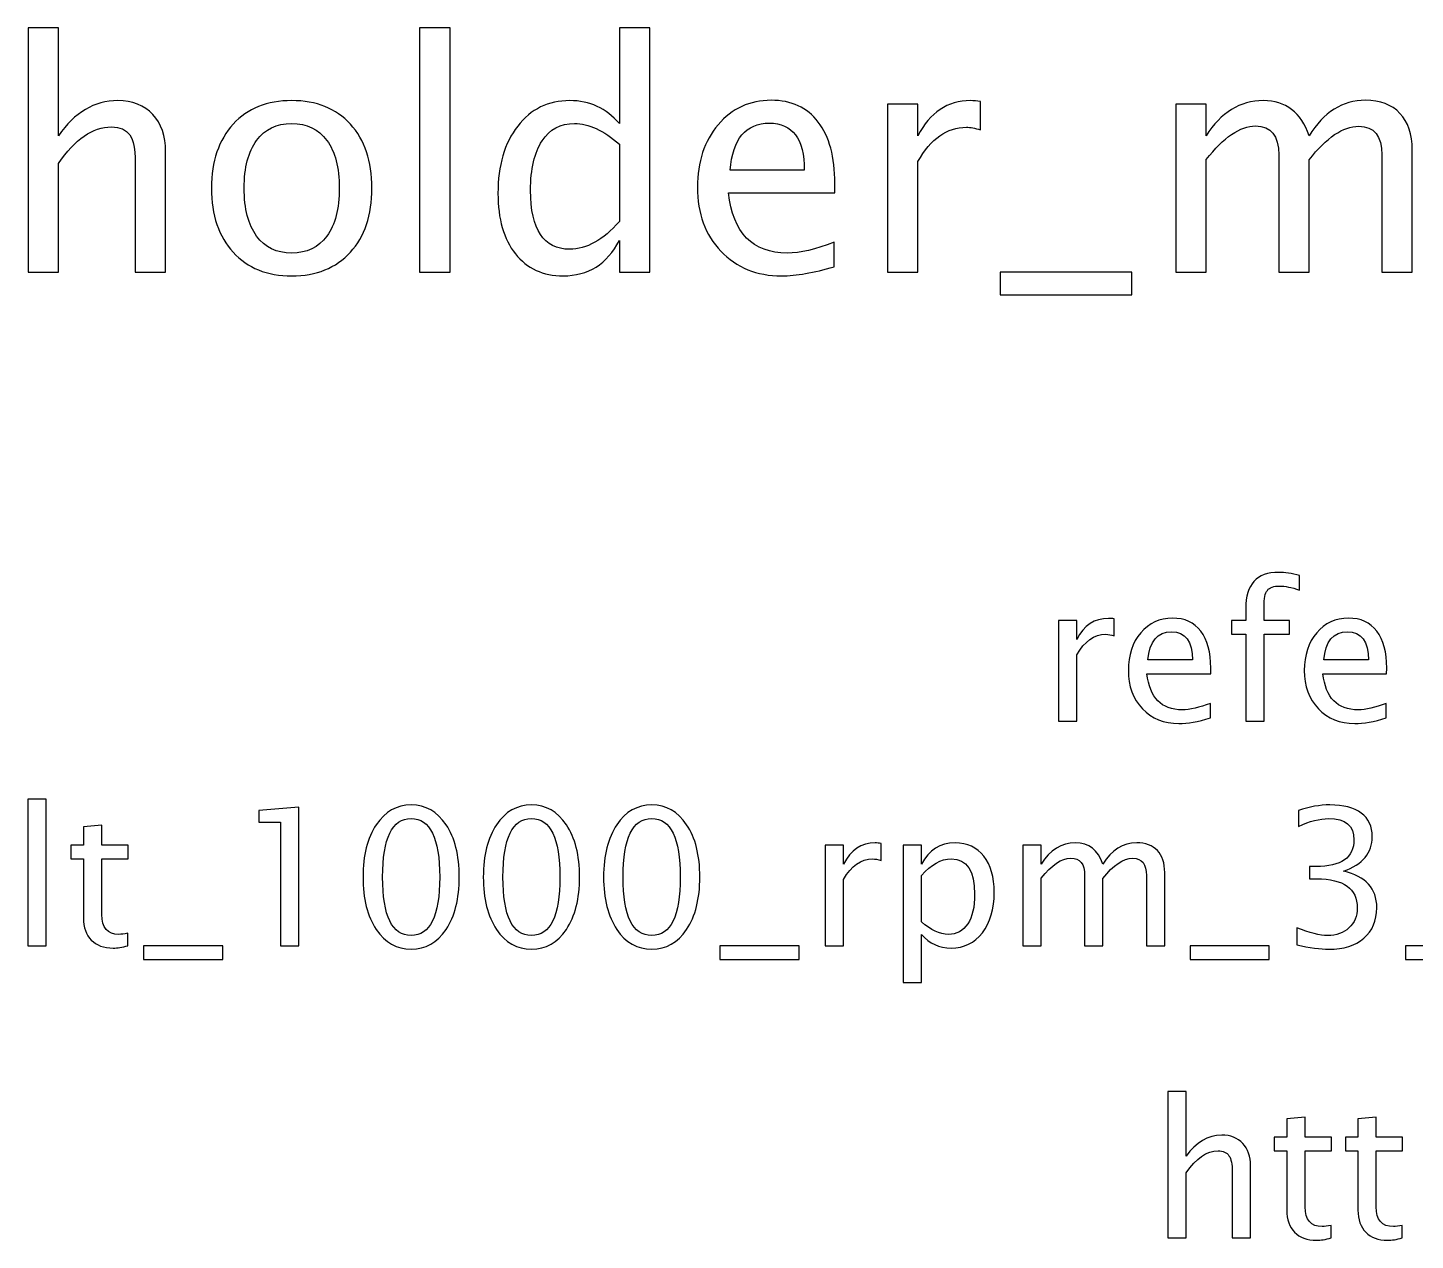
# Model space of a CAD drawing. Header units: centimetres. Extents: x -27.7 to 27.6, y -20.2 to 43.3.
# Drawn here: x -11.64 to -2.37, y 35.2 to 43.3 of the extents above; entities that cross this region are included whole.
import ezdxf

# ---------------------------------------------------------------- set-up
doc = ezdxf.new("R2010")
doc.units = ezdxf.units.CM
doc.header["$MEASUREMENT"] = 0
doc.layers.add('Layer 1', color=7, linetype='Continuous')

msp = doc.modelspace()

# ---------------------------------------------------------------- linework, layer by layer
at = {"layer": 'Layer 1'}
for points, knots in [([(-11.63531, 41.67044), (-11.63531, 41.67044), (-11.63531, 43.30239), (-11.63531, 43.30239), (-11.63531, 43.30239), (-11.63531, 43.30239), (-11.43211, 43.30239), (-11.43211, 43.30239), (-11.43211, 43.30239), (-11.43211, 43.30239), (-11.43211, 42.58026), (-11.43211, 42.58026), (-11.43211, 42.58026), (-11.32451, 42.73724), (-11.19257, 42.81556), (-11.03664, 42.81556), (-11.03664, 42.81556), (-10.93857, 42.81556), (-10.86061, 42.78487), (-10.80311, 42.72313), (-10.80311, 42.72313), (-10.7456, 42.66175), (-10.71667, 42.57884), (-10.71667, 42.47513), (-10.71667, 42.47513), (-10.71667, 42.47513), (-10.71667, 41.67044), (-10.71667, 41.67044), (-10.71667, 41.67044), (-10.71667, 41.67044), (-10.91988, 41.67044), (-10.91988, 41.67044), (-10.91988, 41.67044), (-10.91988, 41.67044), (-10.91988, 42.40881), (-10.91988, 42.40881), (-10.91988, 42.40881), (-10.91988, 42.49206), (-10.93222, 42.55133), (-10.95656, 42.58661), (-10.95656, 42.58661), (-10.98126, 42.62224), (-11.02183, 42.63987), (-11.07863, 42.63987), (-11.07863, 42.63987), (-11.20351, 42.63987), (-11.32134, 42.55838), (-11.43211, 42.3954), (-11.43211, 42.3954), (-11.43211, 42.3954), (-11.43211, 41.67044), (-11.43211, 41.67044), (-11.43211, 41.67044), (-11.43211, 41.67044), (-11.63531, 41.67044), (-11.63531, 41.67044)], [0, 0, 0, 0, 0.0666667, 0.0666667, 0.0666667, 0.0666667, 0.1333333, 0.1333333, 0.1333333, 0.1333333, 0.2, 0.2, 0.2, 0.2, 0.2666667, 0.2666667, 0.2666667, 0.2666667, 0.3333333, 0.3333333, 0.3333333, 0.3333333, 0.4, 0.4, 0.4, 0.4, 0.4666667, 0.4666667, 0.4666667, 0.4666667, 0.5333333, 0.5333333, 0.5333333, 0.5333333, 0.6, 0.6, 0.6, 0.6, 0.6666667, 0.6666667, 0.6666667, 0.6666667, 0.7333333, 0.7333333, 0.7333333, 0.7333333, 0.8, 0.8, 0.8, 0.8, 0.8666667, 0.8666667, 0.8666667, 0.8666667, 1, 1, 1, 1]), ([(-9.02122, 41.67044), (-9.02122, 41.67044), (-9.02122, 43.30239), (-9.02122, 43.30239), (-9.02122, 43.30239), (-9.02122, 43.30239), (-8.81802, 43.30239), (-8.81802, 43.30239), (-8.81802, 43.30239), (-8.81802, 43.30239), (-8.81802, 41.67044), (-8.81802, 41.67044), (-8.81802, 41.67044), (-8.81802, 41.67044), (-9.02122, 41.67044), (-9.02122, 41.67044)], [0, 0, 0, 0, 0.2, 0.2, 0.2, 0.2, 0.4, 0.4, 0.4, 0.4, 0.6, 0.6, 0.6, 0.6, 1, 1, 1, 1]), ([(-7.68772, 41.67044), (-7.68772, 41.67044), (-7.68772, 41.88105), (-7.68772, 41.88105), (-7.68772, 41.88105), (-7.77062, 41.72371), (-7.8955, 41.64504), (-8.06237, 41.64504), (-8.06237, 41.64504), (-8.19783, 41.64504), (-8.30437, 41.69408), (-8.38198, 41.7925), (-8.38198, 41.7925), (-8.45959, 41.89093), (-8.4984, 42.02534), (-8.4984, 42.19573), (-8.4984, 42.19573), (-8.4984, 42.38199), (-8.4543, 42.53192), (-8.36646, 42.64552), (-8.36646, 42.64552), (-8.27827, 42.75876), (-8.16255, 42.81556), (-8.01897, 42.81556), (-8.01897, 42.81556), (-7.88598, 42.81556), (-7.7752, 42.76476), (-7.68772, 42.66281), (-7.68772, 42.66281), (-7.68772, 42.66281), (-7.68772, 43.30239), (-7.68772, 43.30239), (-7.68772, 43.30239), (-7.68772, 43.30239), (-7.48451, 43.30239), (-7.48451, 43.30239), (-7.48451, 43.30239), (-7.48451, 43.30239), (-7.48451, 41.67044), (-7.48451, 41.67044), (-7.48451, 41.67044), (-7.48451, 41.67044), (-7.68772, 41.67044), (-7.68772, 41.67044)], [0, 0, 0, 0, 0.0833333, 0.0833333, 0.0833333, 0.0833333, 0.1666667, 0.1666667, 0.1666667, 0.1666667, 0.25, 0.25, 0.25, 0.25, 0.3333333, 0.3333333, 0.3333333, 0.3333333, 0.4166667, 0.4166667, 0.4166667, 0.4166667, 0.5, 0.5, 0.5, 0.5, 0.5833333, 0.5833333, 0.5833333, 0.5833333, 0.6666667, 0.6666667, 0.6666667, 0.6666667, 0.75, 0.75, 0.75, 0.75, 0.8333333, 0.8333333, 0.8333333, 0.8333333, 1, 1, 1, 1]), ([(-9.87494, 41.64504), (-10.03969, 41.64504), (-10.17022, 41.6976), (-10.26617, 41.80273), (-10.26617, 41.80273), (-10.36248, 41.90786), (-10.41046, 42.05074), (-10.41046, 42.231), (-10.41046, 42.231), (-10.41046, 42.41092), (-10.36248, 42.55344), (-10.26617, 42.65822), (-10.26617, 42.65822), (-10.17022, 42.76299), (-10.03969, 42.81556), (-9.87494, 42.81556), (-9.87494, 42.81556), (-9.71019, 42.81556), (-9.57967, 42.76299), (-9.48371, 42.65822), (-9.48371, 42.65822), (-9.3874, 42.55344), (-9.33942, 42.41092), (-9.33942, 42.231), (-9.33942, 42.231), (-9.33942, 42.05074), (-9.3874, 41.90786), (-9.48371, 41.80273), (-9.48371, 41.80273), (-9.57967, 41.6976), (-9.71019, 41.64504), (-9.87494, 41.64504)], [0, 0, 0, 0, 0.1111111, 0.1111111, 0.1111111, 0.1111111, 0.2222222, 0.2222222, 0.2222222, 0.2222222, 0.3333333, 0.3333333, 0.3333333, 0.3333333, 0.4444444, 0.4444444, 0.4444444, 0.4444444, 0.5555556, 0.5555556, 0.5555556, 0.5555556, 0.6666667, 0.6666667, 0.6666667, 0.6666667, 0.7777778, 0.7777778, 0.7777778, 0.7777778, 1, 1, 1, 1]), ([(-6.25403, 41.70642), (-6.39055, 41.6655), (-6.50732, 41.64504), (-6.60469, 41.64504), (-6.60469, 41.64504), (-6.77085, 41.64504), (-6.90596, 41.70007), (-7.01003, 41.80979), (-7.01003, 41.80979), (-7.1141, 41.9195), (-7.16631, 42.06167), (-7.16631, 42.23665), (-7.16631, 42.23665), (-7.16631, 42.40634), (-7.12045, 42.54568), (-7.02837, 42.65469), (-7.02837, 42.65469), (-6.9363, 42.76335), (-6.81847, 42.81768), (-6.67489, 42.81768), (-6.67489, 42.81768), (-6.53907, 42.81768), (-6.43394, 42.76934), (-6.35986, 42.67268), (-6.35986, 42.67268), (-6.28578, 42.57602), (-6.24873, 42.43914), (-6.24873, 42.2617), (-6.24873, 42.2617), (-6.24873, 42.2617), (-6.24979, 42.19961), (-6.24979, 42.19961), (-6.24979, 42.19961), (-6.24979, 42.19961), (-6.95888, 42.19961), (-6.95888, 42.19961), (-6.95888, 42.19961), (-6.92924, 41.9315), (-6.79836, 41.79744), (-6.56659, 41.79744), (-6.56659, 41.79744), (-6.48157, 41.79744), (-6.3775, 41.82143), (-6.25403, 41.86941), (-6.25403, 41.86941), (-6.25403, 41.86941), (-6.25403, 41.70642), (-6.25403, 41.70642)], [0, 0, 0, 0, 0.0769231, 0.0769231, 0.0769231, 0.0769231, 0.1538462, 0.1538462, 0.1538462, 0.1538462, 0.2307692, 0.2307692, 0.2307692, 0.2307692, 0.3076923, 0.3076923, 0.3076923, 0.3076923, 0.3846154, 0.3846154, 0.3846154, 0.3846154, 0.4615385, 0.4615385, 0.4615385, 0.4615385, 0.5384615, 0.5384615, 0.5384615, 0.5384615, 0.6153846, 0.6153846, 0.6153846, 0.6153846, 0.6923077, 0.6923077, 0.6923077, 0.6923077, 0.7692308, 0.7692308, 0.7692308, 0.7692308, 0.8461538, 0.8461538, 0.8461538, 0.8461538, 1, 1, 1, 1]), ([(-5.89807, 41.67044), (-5.89807, 41.67044), (-5.89807, 42.79228), (-5.89807, 42.79228), (-5.89807, 42.79228), (-5.89807, 42.79228), (-5.69487, 42.79228), (-5.69487, 42.79228), (-5.69487, 42.79228), (-5.69487, 42.79228), (-5.69487, 42.58026), (-5.69487, 42.58026), (-5.69487, 42.58026), (-5.61408, 42.73724), (-5.49696, 42.81556), (-5.34315, 42.81556), (-5.34315, 42.81556), (-5.32234, 42.81556), (-5.30046, 42.81379), (-5.27789, 42.81027), (-5.27789, 42.81027), (-5.27789, 42.81027), (-5.27789, 42.62012), (-5.27789, 42.62012), (-5.27789, 42.62012), (-5.31316, 42.63176), (-5.34421, 42.63776), (-5.37102, 42.63776), (-5.37102, 42.63776), (-5.50014, 42.63776), (-5.60809, 42.56156), (-5.69487, 42.40881), (-5.69487, 42.40881), (-5.69487, 42.40881), (-5.69487, 41.67044), (-5.69487, 41.67044), (-5.69487, 41.67044), (-5.69487, 41.67044), (-5.89807, 41.67044), (-5.89807, 41.67044)], [0, 0, 0, 0, 0.0909091, 0.0909091, 0.0909091, 0.0909091, 0.1818182, 0.1818182, 0.1818182, 0.1818182, 0.2727273, 0.2727273, 0.2727273, 0.2727273, 0.3636364, 0.3636364, 0.3636364, 0.3636364, 0.4545455, 0.4545455, 0.4545455, 0.4545455, 0.5454545, 0.5454545, 0.5454545, 0.5454545, 0.6363636, 0.6363636, 0.6363636, 0.6363636, 0.7272727, 0.7272727, 0.7272727, 0.7272727, 0.8181818, 0.8181818, 0.8181818, 0.8181818, 1, 1, 1, 1]), ([(-3.97366, 41.67044), (-3.97366, 41.67044), (-3.97366, 42.79228), (-3.97366, 42.79228), (-3.97366, 42.79228), (-3.97366, 42.79228), (-3.77046, 42.79228), (-3.77046, 42.79228), (-3.77046, 42.79228), (-3.77046, 42.79228), (-3.77046, 42.58026), (-3.77046, 42.58026), (-3.77046, 42.58026), (-3.67133, 42.73724), (-3.54433, 42.81556), (-3.38875, 42.81556), (-3.38875, 42.81556), (-3.23882, 42.81556), (-3.13687, 42.73724), (-3.08254, 42.58026), (-3.08254, 42.58026), (-2.98623, 42.73865), (-2.86064, 42.81768), (-2.70648, 42.81768), (-2.70648, 42.81768), (-2.60805, 42.81768), (-2.5315, 42.78875), (-2.47682, 42.73054), (-2.47682, 42.73054), (-2.42214, 42.67233), (-2.39462, 42.59084), (-2.39462, 42.48606), (-2.39462, 42.48606), (-2.39462, 42.48606), (-2.39462, 41.67044), (-2.39462, 41.67044), (-2.39462, 41.67044), (-2.39462, 41.67044), (-2.59782, 41.67044), (-2.59782, 41.67044), (-2.59782, 41.67044), (-2.59782, 41.67044), (-2.59782, 42.45255), (-2.59782, 42.45255), (-2.59782, 42.45255), (-2.59782, 42.58026), (-2.64862, 42.64411), (-2.75022, 42.64411), (-2.75022, 42.64411), (-2.85571, 42.64411), (-2.96648, 42.56967), (-3.08254, 42.42045), (-3.08254, 42.42045), (-3.08254, 42.42045), (-3.08254, 41.67044), (-3.08254, 41.67044), (-3.08254, 41.67044), (-3.08254, 41.67044), (-3.28574, 41.67044), (-3.28574, 41.67044), (-3.28574, 41.67044), (-3.28574, 41.67044), (-3.28574, 42.45326), (-3.28574, 42.45326), (-3.28574, 42.45326), (-3.28574, 42.58202), (-3.33725, 42.64622), (-3.44061, 42.64622), (-3.44061, 42.64622), (-3.54327, 42.64622), (-3.65334, 42.57144), (-3.77046, 42.42151), (-3.77046, 42.42151), (-3.77046, 42.42151), (-3.77046, 41.67044), (-3.77046, 41.67044), (-3.77046, 41.67044), (-3.77046, 41.67044), (-3.97366, 41.67044), (-3.97366, 41.67044)], [0, 0, 0, 0, 0.047619, 0.047619, 0.047619, 0.047619, 0.0952381, 0.0952381, 0.0952381, 0.0952381, 0.1428571, 0.1428571, 0.1428571, 0.1428571, 0.1904762, 0.1904762, 0.1904762, 0.1904762, 0.2380952, 0.2380952, 0.2380952, 0.2380952, 0.2857143, 0.2857143, 0.2857143, 0.2857143, 0.3333333, 0.3333333, 0.3333333, 0.3333333, 0.3809524, 0.3809524, 0.3809524, 0.3809524, 0.4285714, 0.4285714, 0.4285714, 0.4285714, 0.4761905, 0.4761905, 0.4761905, 0.4761905, 0.5238095, 0.5238095, 0.5238095, 0.5238095, 0.5714286, 0.5714286, 0.5714286, 0.5714286, 0.6190476, 0.6190476, 0.6190476, 0.6190476, 0.6666667, 0.6666667, 0.6666667, 0.6666667, 0.7142857, 0.7142857, 0.7142857, 0.7142857, 0.7619048, 0.7619048, 0.7619048, 0.7619048, 0.8095238, 0.8095238, 0.8095238, 0.8095238, 0.8571429, 0.8571429, 0.8571429, 0.8571429, 0.9047619, 0.9047619, 0.9047619, 0.9047619, 1, 1, 1, 1]), ([(-9.8753, 41.79744), (-9.77475, 41.79744), (-9.69644, 41.83519), (-9.6407, 41.91103), (-9.6407, 41.91103), (-9.58531, 41.98653), (-9.55744, 42.09342), (-9.55744, 42.231), (-9.55744, 42.231), (-9.55744, 42.36824), (-9.58531, 42.47477), (-9.6407, 42.55027), (-9.6407, 42.55027), (-9.69644, 42.62541), (-9.77475, 42.66316), (-9.8753, 42.66316), (-9.8753, 42.66316), (-9.97619, 42.66316), (-10.05451, 42.62541), (-10.10954, 42.55027), (-10.10954, 42.55027), (-10.16493, 42.47477), (-10.19244, 42.36824), (-10.19244, 42.231), (-10.19244, 42.231), (-10.19244, 42.09342), (-10.16493, 41.98653), (-10.10954, 41.91103), (-10.10954, 41.91103), (-10.05451, 41.83519), (-9.97619, 41.79744), (-9.8753, 41.79744)], [0, 0, 0, 0, 0.1111111, 0.1111111, 0.1111111, 0.1111111, 0.2222222, 0.2222222, 0.2222222, 0.2222222, 0.3333333, 0.3333333, 0.3333333, 0.3333333, 0.4444444, 0.4444444, 0.4444444, 0.4444444, 0.5555556, 0.5555556, 0.5555556, 0.5555556, 0.6666667, 0.6666667, 0.6666667, 0.6666667, 0.7777778, 0.7777778, 0.7777778, 0.7777778, 1, 1, 1, 1]), ([(-7.68772, 42.52381), (-7.7932, 42.61659), (-7.89303, 42.66316), (-7.98758, 42.66316), (-7.98758, 42.66316), (-8.08071, 42.66316), (-8.15268, 42.62435), (-8.20383, 42.54639), (-8.20383, 42.54639), (-8.25498, 42.46878), (-8.28038, 42.35871), (-8.28038, 42.21619), (-8.28038, 42.21619), (-8.28038, 41.95407), (-8.1936, 41.82284), (-8.01968, 41.82284), (-8.01968, 41.82284), (-7.90679, 41.82284), (-7.79602, 41.88458), (-7.68772, 42.0077), (-7.68772, 42.0077), (-7.68772, 42.0077), (-7.68772, 42.52381), (-7.68772, 42.52381)], [0, 0, 0, 0, 0.1428571, 0.1428571, 0.1428571, 0.1428571, 0.2857143, 0.2857143, 0.2857143, 0.2857143, 0.4285714, 0.4285714, 0.4285714, 0.4285714, 0.5714286, 0.5714286, 0.5714286, 0.5714286, 0.7142857, 0.7142857, 0.7142857, 0.7142857, 1, 1, 1, 1]), ([(-6.94829, 42.35201), (-6.94829, 42.35201), (-6.45299, 42.35201), (-6.45299, 42.35201), (-6.45299, 42.35201), (-6.45299, 42.56085), (-6.53096, 42.66527), (-6.68653, 42.66527), (-6.68653, 42.66527), (-6.84316, 42.66527), (-6.9303, 42.56085), (-6.94829, 42.35201)], [0, 0, 0, 0, 0.25, 0.25, 0.25, 0.25, 0.5, 0.5, 0.5, 0.5, 1, 1, 1, 1]), ([(-5.1463, 41.51804), (-5.1463, 41.51804), (-5.1463, 41.67044), (-5.1463, 41.67044), (-5.1463, 41.67044), (-5.1463, 41.67044), (-4.26577, 41.67044), (-4.26577, 41.67044), (-4.26577, 41.67044), (-4.26577, 41.67044), (-4.26577, 41.51804), (-4.26577, 41.51804), (-4.26577, 41.51804), (-4.26577, 41.51804), (-5.1463, 41.51804), (-5.1463, 41.51804)], [0, 0, 0, 0, 0.2, 0.2, 0.2, 0.2, 0.4, 0.4, 0.4, 0.4, 0.6, 0.6, 0.6, 0.6, 1, 1, 1, 1]), ([(-3.50594, 38.67044), (-3.50594, 38.67044), (-3.50594, 39.2521), (-3.50594, 39.2521), (-3.50594, 39.2521), (-3.50594, 39.2521), (-3.6014, 39.2521), (-3.6014, 39.2521), (-3.6014, 39.2521), (-3.6014, 39.2521), (-3.6014, 39.34354), (-3.6014, 39.34354), (-3.6014, 39.34354), (-3.6014, 39.34354), (-3.50594, 39.34354), (-3.50594, 39.34354), (-3.50594, 39.34354), (-3.50594, 39.34354), (-3.50594, 39.42419), (-3.50594, 39.42419), (-3.50594, 39.42419), (-3.50594, 39.58463), (-3.4327, 39.66485), (-3.28623, 39.66485), (-3.28623, 39.66485), (-3.24517, 39.66485), (-3.1986, 39.65808), (-3.14653, 39.64453), (-3.14653, 39.64453), (-3.14653, 39.64453), (-3.14653, 39.54674), (-3.14653, 39.54674), (-3.14653, 39.54674), (-3.20177, 39.56452), (-3.24601, 39.57341), (-3.27924, 39.57341), (-3.27924, 39.57341), (-3.31967, 39.57341), (-3.34719, 39.56389), (-3.36179, 39.54462), (-3.36179, 39.54462), (-3.37661, 39.52536), (-3.38402, 39.48959), (-3.38402, 39.43731), (-3.38402, 39.43731), (-3.38402, 39.43731), (-3.38402, 39.34354), (-3.38402, 39.34354), (-3.38402, 39.34354), (-3.38402, 39.34354), (-3.2149, 39.34354), (-3.2149, 39.34354), (-3.2149, 39.34354), (-3.2149, 39.34354), (-3.2149, 39.2521), (-3.2149, 39.2521), (-3.2149, 39.2521), (-3.2149, 39.2521), (-3.38402, 39.2521), (-3.38402, 39.2521), (-3.38402, 39.2521), (-3.38402, 39.2521), (-3.38402, 38.67044), (-3.38402, 38.67044), (-3.38402, 38.67044), (-3.38402, 38.67044), (-3.50594, 38.67044), (-3.50594, 38.67044)], [0, 0, 0, 0, 0.0555556, 0.0555556, 0.0555556, 0.0555556, 0.1111111, 0.1111111, 0.1111111, 0.1111111, 0.1666667, 0.1666667, 0.1666667, 0.1666667, 0.2222222, 0.2222222, 0.2222222, 0.2222222, 0.2777778, 0.2777778, 0.2777778, 0.2777778, 0.3333333, 0.3333333, 0.3333333, 0.3333333, 0.3888889, 0.3888889, 0.3888889, 0.3888889, 0.4444444, 0.4444444, 0.4444444, 0.4444444, 0.5, 0.5, 0.5, 0.5, 0.5555556, 0.5555556, 0.5555556, 0.5555556, 0.6111111, 0.6111111, 0.6111111, 0.6111111, 0.6666667, 0.6666667, 0.6666667, 0.6666667, 0.7222222, 0.7222222, 0.7222222, 0.7222222, 0.7777778, 0.7777778, 0.7777778, 0.7777778, 0.8333333, 0.8333333, 0.8333333, 0.8333333, 0.8888889, 0.8888889, 0.8888889, 0.8888889, 1, 1, 1, 1]), ([(-4.75604, 38.67044), (-4.75604, 38.67044), (-4.75604, 39.34354), (-4.75604, 39.34354), (-4.75604, 39.34354), (-4.75604, 39.34354), (-4.63412, 39.34354), (-4.63412, 39.34354), (-4.63412, 39.34354), (-4.63412, 39.34354), (-4.63412, 39.21633), (-4.63412, 39.21633), (-4.63412, 39.21633), (-4.58565, 39.31052), (-4.51537, 39.35751), (-4.42309, 39.35751), (-4.42309, 39.35751), (-4.4106, 39.35751), (-4.39748, 39.35645), (-4.38393, 39.35434), (-4.38393, 39.35434), (-4.38393, 39.35434), (-4.38393, 39.24025), (-4.38393, 39.24025), (-4.38393, 39.24025), (-4.4051, 39.24723), (-4.42372, 39.25083), (-4.43981, 39.25083), (-4.43981, 39.25083), (-4.51728, 39.25083), (-4.58205, 39.20511), (-4.63412, 39.11346), (-4.63412, 39.11346), (-4.63412, 39.11346), (-4.63412, 38.67044), (-4.63412, 38.67044), (-4.63412, 38.67044), (-4.63412, 38.67044), (-4.75604, 38.67044), (-4.75604, 38.67044)], [0, 0, 0, 0, 0.0909091, 0.0909091, 0.0909091, 0.0909091, 0.1818182, 0.1818182, 0.1818182, 0.1818182, 0.2727273, 0.2727273, 0.2727273, 0.2727273, 0.3636364, 0.3636364, 0.3636364, 0.3636364, 0.4545455, 0.4545455, 0.4545455, 0.4545455, 0.5454545, 0.5454545, 0.5454545, 0.5454545, 0.6363636, 0.6363636, 0.6363636, 0.6363636, 0.7272727, 0.7272727, 0.7272727, 0.7272727, 0.8181818, 0.8181818, 0.8181818, 0.8181818, 1, 1, 1, 1]), ([(-3.74237, 38.69203), (-3.82428, 38.66748), (-3.89435, 38.6552), (-3.95277, 38.6552), (-3.95277, 38.6552), (-4.05246, 38.6552), (-4.13353, 38.68822), (-4.19597, 38.75405), (-4.19597, 38.75405), (-4.25841, 38.81988), (-4.28974, 38.90518), (-4.28974, 39.01017), (-4.28974, 39.01017), (-4.28974, 39.11198), (-4.26222, 39.19559), (-4.20698, 39.26099), (-4.20698, 39.26099), (-4.15173, 39.32618), (-4.08104, 39.35878), (-3.99489, 39.35878), (-3.99489, 39.35878), (-3.9134, 39.35878), (-3.85032, 39.32978), (-3.80587, 39.27179), (-3.80587, 39.27179), (-3.76142, 39.21379), (-3.73919, 39.13166), (-3.73919, 39.02519), (-3.73919, 39.02519), (-3.73919, 39.02519), (-3.73983, 38.98794), (-3.73983, 38.98794), (-3.73983, 38.98794), (-3.73983, 38.98794), (-4.16528, 38.98794), (-4.16528, 38.98794), (-4.16528, 38.98794), (-4.1475, 38.82707), (-4.06897, 38.74664), (-3.92991, 38.74664), (-3.92991, 38.74664), (-3.87889, 38.74664), (-3.81645, 38.76103), (-3.74237, 38.78982), (-3.74237, 38.78982), (-3.74237, 38.78982), (-3.74237, 38.69203), (-3.74237, 38.69203)], [0, 0, 0, 0, 0.0769231, 0.0769231, 0.0769231, 0.0769231, 0.1538462, 0.1538462, 0.1538462, 0.1538462, 0.2307692, 0.2307692, 0.2307692, 0.2307692, 0.3076923, 0.3076923, 0.3076923, 0.3076923, 0.3846154, 0.3846154, 0.3846154, 0.3846154, 0.4615385, 0.4615385, 0.4615385, 0.4615385, 0.5384615, 0.5384615, 0.5384615, 0.5384615, 0.6153846, 0.6153846, 0.6153846, 0.6153846, 0.6923077, 0.6923077, 0.6923077, 0.6923077, 0.7692308, 0.7692308, 0.7692308, 0.7692308, 0.8461538, 0.8461538, 0.8461538, 0.8461538, 1, 1, 1, 1]), ([(-2.56783, 38.69203), (-2.64974, 38.66748), (-2.71981, 38.6552), (-2.77823, 38.6552), (-2.77823, 38.6552), (-2.87792, 38.6552), (-2.95899, 38.68822), (-3.02143, 38.75405), (-3.02143, 38.75405), (-3.08387, 38.81988), (-3.1152, 38.90518), (-3.1152, 39.01017), (-3.1152, 39.01017), (-3.1152, 39.11198), (-3.08768, 39.19559), (-3.03244, 39.26099), (-3.03244, 39.26099), (-2.97719, 39.32618), (-2.9065, 39.35878), (-2.82035, 39.35878), (-2.82035, 39.35878), (-2.73886, 39.35878), (-2.67578, 39.32978), (-2.63133, 39.27179), (-2.63133, 39.27179), (-2.58688, 39.21379), (-2.56465, 39.13166), (-2.56465, 39.02519), (-2.56465, 39.02519), (-2.56465, 39.02519), (-2.56529, 38.98794), (-2.56529, 38.98794), (-2.56529, 38.98794), (-2.56529, 38.98794), (-2.99074, 38.98794), (-2.99074, 38.98794), (-2.99074, 38.98794), (-2.97296, 38.82707), (-2.89443, 38.74664), (-2.75537, 38.74664), (-2.75537, 38.74664), (-2.70435, 38.74664), (-2.64191, 38.76103), (-2.56783, 38.78982), (-2.56783, 38.78982), (-2.56783, 38.78982), (-2.56783, 38.69203), (-2.56783, 38.69203)], [0, 0, 0, 0, 0.0769231, 0.0769231, 0.0769231, 0.0769231, 0.1538462, 0.1538462, 0.1538462, 0.1538462, 0.2307692, 0.2307692, 0.2307692, 0.2307692, 0.3076923, 0.3076923, 0.3076923, 0.3076923, 0.3846154, 0.3846154, 0.3846154, 0.3846154, 0.4615385, 0.4615385, 0.4615385, 0.4615385, 0.5384615, 0.5384615, 0.5384615, 0.5384615, 0.6153846, 0.6153846, 0.6153846, 0.6153846, 0.6923077, 0.6923077, 0.6923077, 0.6923077, 0.7692308, 0.7692308, 0.7692308, 0.7692308, 0.8461538, 0.8461538, 0.8461538, 0.8461538, 1, 1, 1, 1]), ([(-4.15893, 39.07938), (-4.15893, 39.07938), (-3.86175, 39.07938), (-3.86175, 39.07938), (-3.86175, 39.07938), (-3.86175, 39.20469), (-3.90853, 39.26734), (-4.00187, 39.26734), (-4.00187, 39.26734), (-4.09585, 39.26734), (-4.14813, 39.20469), (-4.15893, 39.07938)], [0, 0, 0, 0, 0.25, 0.25, 0.25, 0.25, 0.5, 0.5, 0.5, 0.5, 1, 1, 1, 1]), ([(-2.98439, 39.07938), (-2.98439, 39.07938), (-2.68721, 39.07938), (-2.68721, 39.07938), (-2.68721, 39.07938), (-2.68721, 39.20469), (-2.73399, 39.26734), (-2.82733, 39.26734), (-2.82733, 39.26734), (-2.92131, 39.26734), (-2.97359, 39.20469), (-2.98439, 39.07938)], [0, 0, 0, 0, 0.25, 0.25, 0.25, 0.25, 0.5, 0.5, 0.5, 0.5, 1, 1, 1, 1]), ([(-11.63732, 37.17044), (-11.63732, 37.17044), (-11.63732, 38.14961), (-11.63732, 38.14961), (-11.63732, 38.14961), (-11.63732, 38.14961), (-11.5154, 38.14961), (-11.5154, 38.14961), (-11.5154, 38.14961), (-11.5154, 38.14961), (-11.5154, 37.17044), (-11.5154, 37.17044), (-11.5154, 37.17044), (-11.5154, 37.17044), (-11.63732, 37.17044), (-11.63732, 37.17044)], [0, 0, 0, 0, 0.2, 0.2, 0.2, 0.2, 0.4, 0.4, 0.4, 0.4, 0.6, 0.6, 0.6, 0.6, 1, 1, 1, 1]), ([(-9.94949, 37.17044), (-9.94949, 37.17044), (-9.94949, 37.99721), (-9.94949, 37.99721), (-9.94949, 37.99721), (-9.94949, 37.99721), (-10.09554, 37.99721), (-10.09554, 37.99721), (-10.09554, 37.99721), (-10.09554, 37.99721), (-10.09554, 38.07341), (-10.09554, 38.07341), (-10.09554, 38.07341), (-10.09554, 38.07341), (-9.82757, 38.09627), (-9.82757, 38.09627), (-9.82757, 38.09627), (-9.82757, 38.09627), (-9.82757, 37.17044), (-9.82757, 37.17044), (-9.82757, 37.17044), (-9.82757, 37.17044), (-9.94949, 37.17044), (-9.94949, 37.17044)], [0, 0, 0, 0, 0.1428571, 0.1428571, 0.1428571, 0.1428571, 0.2857143, 0.2857143, 0.2857143, 0.2857143, 0.4285714, 0.4285714, 0.4285714, 0.4285714, 0.5714286, 0.5714286, 0.5714286, 0.5714286, 0.7142857, 0.7142857, 0.7142857, 0.7142857, 1, 1, 1, 1]), ([(-9.07785, 37.14758), (-9.17416, 37.14758), (-9.25184, 37.19182), (-9.31068, 37.28008), (-9.31068, 37.28008), (-9.36974, 37.36835), (-9.39916, 37.48477), (-9.39916, 37.62955), (-9.39916, 37.62955), (-9.39916, 37.77433), (-9.36974, 37.89074), (-9.31068, 37.97901), (-9.31068, 37.97901), (-9.25184, 38.06727), (-9.17416, 38.11151), (-9.07785, 38.11151), (-9.07785, 38.11151), (-8.98112, 38.11151), (-8.90344, 38.06748), (-8.84459, 37.97943), (-8.84459, 37.97943), (-8.78596, 37.89138), (-8.75654, 37.77475), (-8.75654, 37.62955), (-8.75654, 37.62955), (-8.75654, 37.48477), (-8.78596, 37.36835), (-8.84459, 37.28008), (-8.84459, 37.28008), (-8.90344, 37.19182), (-8.98112, 37.14758), (-9.07785, 37.14758)], [0, 0, 0, 0, 0.1111111, 0.1111111, 0.1111111, 0.1111111, 0.2222222, 0.2222222, 0.2222222, 0.2222222, 0.3333333, 0.3333333, 0.3333333, 0.3333333, 0.4444444, 0.4444444, 0.4444444, 0.4444444, 0.5555556, 0.5555556, 0.5555556, 0.5555556, 0.6666667, 0.6666667, 0.6666667, 0.6666667, 0.7777778, 0.7777778, 0.7777778, 0.7777778, 1, 1, 1, 1]), ([(-8.27479, 37.14758), (-8.3711, 37.14758), (-8.44878, 37.19182), (-8.50762, 37.28008), (-8.50762, 37.28008), (-8.56668, 37.36835), (-8.5961, 37.48477), (-8.5961, 37.62955), (-8.5961, 37.62955), (-8.5961, 37.77433), (-8.56668, 37.89074), (-8.50762, 37.97901), (-8.50762, 37.97901), (-8.44878, 38.06727), (-8.3711, 38.11151), (-8.27479, 38.11151), (-8.27479, 38.11151), (-8.17806, 38.11151), (-8.10038, 38.06748), (-8.04153, 37.97943), (-8.04153, 37.97943), (-7.9829, 37.89138), (-7.95348, 37.77475), (-7.95348, 37.62955), (-7.95348, 37.62955), (-7.95348, 37.48477), (-7.9829, 37.36835), (-8.04153, 37.28008), (-8.04153, 37.28008), (-8.10038, 37.19182), (-8.17806, 37.14758), (-8.27479, 37.14758)], [0, 0, 0, 0, 0.1111111, 0.1111111, 0.1111111, 0.1111111, 0.2222222, 0.2222222, 0.2222222, 0.2222222, 0.3333333, 0.3333333, 0.3333333, 0.3333333, 0.4444444, 0.4444444, 0.4444444, 0.4444444, 0.5555556, 0.5555556, 0.5555556, 0.5555556, 0.6666667, 0.6666667, 0.6666667, 0.6666667, 0.7777778, 0.7777778, 0.7777778, 0.7777778, 1, 1, 1, 1]), ([(-7.47173, 37.14758), (-7.56804, 37.14758), (-7.64572, 37.19182), (-7.70456, 37.28008), (-7.70456, 37.28008), (-7.76362, 37.36835), (-7.79304, 37.48477), (-7.79304, 37.62955), (-7.79304, 37.62955), (-7.79304, 37.77433), (-7.76362, 37.89074), (-7.70456, 37.97901), (-7.70456, 37.97901), (-7.64572, 38.06727), (-7.56804, 38.11151), (-7.47173, 38.11151), (-7.47173, 38.11151), (-7.375, 38.11151), (-7.29732, 38.06748), (-7.23847, 37.97943), (-7.23847, 37.97943), (-7.17984, 37.89138), (-7.15042, 37.77475), (-7.15042, 37.62955), (-7.15042, 37.62955), (-7.15042, 37.48477), (-7.17984, 37.36835), (-7.23847, 37.28008), (-7.23847, 37.28008), (-7.29732, 37.19182), (-7.375, 37.14758), (-7.47173, 37.14758)], [0, 0, 0, 0, 0.1111111, 0.1111111, 0.1111111, 0.1111111, 0.2222222, 0.2222222, 0.2222222, 0.2222222, 0.3333333, 0.3333333, 0.3333333, 0.3333333, 0.4444444, 0.4444444, 0.4444444, 0.4444444, 0.5555556, 0.5555556, 0.5555556, 0.5555556, 0.6666667, 0.6666667, 0.6666667, 0.6666667, 0.7777778, 0.7777778, 0.7777778, 0.7777778, 1, 1, 1, 1]), ([(-3.1658, 37.17679), (-3.1658, 37.17679), (-3.1658, 37.29109), (-3.1658, 37.29109), (-3.1658, 37.29109), (-3.07859, 37.25638), (-3.01022, 37.23902), (-2.96006, 37.23902), (-2.96006, 37.23902), (-2.901, 37.23902), (-2.85338, 37.25595), (-2.81676, 37.29003), (-2.81676, 37.29003), (-2.78014, 37.32411), (-2.76194, 37.36856), (-2.76194, 37.42317), (-2.76194, 37.42317), (-2.76194, 37.55271), (-2.85211, 37.61748), (-3.03245, 37.61748), (-3.03245, 37.61748), (-3.03245, 37.61748), (-3.08071, 37.61748), (-3.08071, 37.61748), (-3.08071, 37.61748), (-3.08071, 37.61748), (-3.08071, 37.6994), (-3.08071, 37.6994), (-3.08071, 37.6994), (-3.08071, 37.6994), (-3.03795, 37.70003), (-3.03795, 37.70003), (-3.03795, 37.70003), (-2.86841, 37.70003), (-2.78353, 37.75972), (-2.78353, 37.87931), (-2.78353, 37.87931), (-2.78353, 37.97308), (-2.83983, 38.02007), (-2.95223, 38.02007), (-2.95223, 38.02007), (-3.01255, 38.02007), (-3.07944, 38.00271), (-3.1531, 37.968), (-3.1531, 37.968), (-3.1531, 37.968), (-3.1531, 38.07468), (-3.1531, 38.07468), (-3.1531, 38.07468), (-3.08092, 38.09923), (-3.01128, 38.11151), (-2.9444, 38.11151), (-2.9444, 38.11151), (-2.85338, 38.11151), (-2.78332, 38.09331), (-2.73463, 38.0569), (-2.73463, 38.0569), (-2.68595, 38.02071), (-2.66161, 37.968), (-2.66161, 37.899), (-2.66161, 37.899), (-2.66161, 37.79126), (-2.72532, 37.71442), (-2.85296, 37.6687), (-2.85296, 37.6687), (-2.705, 37.6342), (-2.63113, 37.55313), (-2.63113, 37.42508), (-2.63113, 37.42508), (-2.63113, 37.33872), (-2.6597, 37.27077), (-2.71664, 37.22145), (-2.71664, 37.22145), (-2.77358, 37.17213), (-2.8519, 37.14758), (-2.95138, 37.14758), (-2.95138, 37.14758), (-3.00811, 37.14758), (-3.07944, 37.15732), (-3.1658, 37.17679)], [0, 0, 0, 0, 0.047619, 0.047619, 0.047619, 0.047619, 0.0952381, 0.0952381, 0.0952381, 0.0952381, 0.1428571, 0.1428571, 0.1428571, 0.1428571, 0.1904762, 0.1904762, 0.1904762, 0.1904762, 0.2380952, 0.2380952, 0.2380952, 0.2380952, 0.2857143, 0.2857143, 0.2857143, 0.2857143, 0.3333333, 0.3333333, 0.3333333, 0.3333333, 0.3809524, 0.3809524, 0.3809524, 0.3809524, 0.4285714, 0.4285714, 0.4285714, 0.4285714, 0.4761905, 0.4761905, 0.4761905, 0.4761905, 0.5238095, 0.5238095, 0.5238095, 0.5238095, 0.5714286, 0.5714286, 0.5714286, 0.5714286, 0.6190476, 0.6190476, 0.6190476, 0.6190476, 0.6666667, 0.6666667, 0.6666667, 0.6666667, 0.7142857, 0.7142857, 0.7142857, 0.7142857, 0.7619048, 0.7619048, 0.7619048, 0.7619048, 0.8095238, 0.8095238, 0.8095238, 0.8095238, 0.8571429, 0.8571429, 0.8571429, 0.8571429, 0.9047619, 0.9047619, 0.9047619, 0.9047619, 1, 1, 1, 1]), ([(-9.07806, 37.23902), (-8.95085, 37.23902), (-8.88735, 37.3692), (-8.88735, 37.62955), (-8.88735, 37.62955), (-8.88735, 37.8899), (-8.95085, 38.02007), (-9.07806, 38.02007), (-9.07806, 38.02007), (-9.20485, 38.02007), (-9.26835, 37.8899), (-9.26835, 37.62955), (-9.26835, 37.62955), (-9.26835, 37.3692), (-9.20485, 37.23902), (-9.07806, 37.23902)], [0, 0, 0, 0, 0.2, 0.2, 0.2, 0.2, 0.4, 0.4, 0.4, 0.4, 0.6, 0.6, 0.6, 0.6, 1, 1, 1, 1]), ([(-8.275, 37.23902), (-8.14779, 37.23902), (-8.08429, 37.3692), (-8.08429, 37.62955), (-8.08429, 37.62955), (-8.08429, 37.8899), (-8.14779, 38.02007), (-8.275, 38.02007), (-8.275, 38.02007), (-8.40179, 38.02007), (-8.46529, 37.8899), (-8.46529, 37.62955), (-8.46529, 37.62955), (-8.46529, 37.3692), (-8.40179, 37.23902), (-8.275, 37.23902)], [0, 0, 0, 0, 0.2, 0.2, 0.2, 0.2, 0.4, 0.4, 0.4, 0.4, 0.6, 0.6, 0.6, 0.6, 1, 1, 1, 1]), ([(-7.47194, 37.23902), (-7.34473, 37.23902), (-7.28123, 37.3692), (-7.28123, 37.62955), (-7.28123, 37.62955), (-7.28123, 37.8899), (-7.34473, 38.02007), (-7.47194, 38.02007), (-7.47194, 38.02007), (-7.59873, 38.02007), (-7.66223, 37.8899), (-7.66223, 37.62955), (-7.66223, 37.62955), (-7.66223, 37.3692), (-7.59873, 37.23902), (-7.47194, 37.23902)], [0, 0, 0, 0, 0.2, 0.2, 0.2, 0.2, 0.4, 0.4, 0.4, 0.4, 0.6, 0.6, 0.6, 0.6, 1, 1, 1, 1]), ([(-10.9693, 37.17065), (-11.00698, 37.16028), (-11.03978, 37.1552), (-11.06751, 37.1552), (-11.06751, 37.1552), (-11.12974, 37.1552), (-11.17821, 37.17298), (-11.21293, 37.20854), (-11.21293, 37.20854), (-11.24785, 37.2441), (-11.26521, 37.29342), (-11.26521, 37.35671), (-11.26521, 37.35671), (-11.26521, 37.35671), (-11.26521, 37.7521), (-11.26521, 37.7521), (-11.26521, 37.7521), (-11.26521, 37.7521), (-11.34945, 37.7521), (-11.34945, 37.7521), (-11.34945, 37.7521), (-11.34945, 37.7521), (-11.34945, 37.84354), (-11.34945, 37.84354), (-11.34945, 37.84354), (-11.34945, 37.84354), (-11.26521, 37.84354), (-11.26521, 37.84354), (-11.26521, 37.84354), (-11.26521, 37.84354), (-11.26521, 37.96525), (-11.26521, 37.96525), (-11.26521, 37.96525), (-11.26521, 37.96525), (-11.14329, 37.97689), (-11.14329, 37.97689), (-11.14329, 37.97689), (-11.14329, 37.97689), (-11.14329, 37.84354), (-11.14329, 37.84354), (-11.14329, 37.84354), (-11.14329, 37.84354), (-10.96676, 37.84354), (-10.96676, 37.84354), (-10.96676, 37.84354), (-10.96676, 37.84354), (-10.96676, 37.7521), (-10.96676, 37.7521), (-10.96676, 37.7521), (-10.96676, 37.7521), (-11.14329, 37.7521), (-11.14329, 37.7521), (-11.14329, 37.7521), (-11.14329, 37.7521), (-11.14329, 37.37872), (-11.14329, 37.37872), (-11.14329, 37.37872), (-11.14329, 37.29067), (-11.10498, 37.24664), (-11.02857, 37.24664), (-11.02857, 37.24664), (-11.01227, 37.24664), (-10.99258, 37.24939), (-10.9693, 37.25468), (-10.9693, 37.25468), (-10.9693, 37.25468), (-10.9693, 37.17065), (-10.9693, 37.17065)], [0, 0, 0, 0, 0.0555556, 0.0555556, 0.0555556, 0.0555556, 0.1111111, 0.1111111, 0.1111111, 0.1111111, 0.1666667, 0.1666667, 0.1666667, 0.1666667, 0.2222222, 0.2222222, 0.2222222, 0.2222222, 0.2777778, 0.2777778, 0.2777778, 0.2777778, 0.3333333, 0.3333333, 0.3333333, 0.3333333, 0.3888889, 0.3888889, 0.3888889, 0.3888889, 0.4444444, 0.4444444, 0.4444444, 0.4444444, 0.5, 0.5, 0.5, 0.5, 0.5555556, 0.5555556, 0.5555556, 0.5555556, 0.6111111, 0.6111111, 0.6111111, 0.6111111, 0.6666667, 0.6666667, 0.6666667, 0.6666667, 0.7222222, 0.7222222, 0.7222222, 0.7222222, 0.7777778, 0.7777778, 0.7777778, 0.7777778, 0.8333333, 0.8333333, 0.8333333, 0.8333333, 0.8888889, 0.8888889, 0.8888889, 0.8888889, 1, 1, 1, 1]), ([(-6.31307, 37.17044), (-6.31307, 37.17044), (-6.31307, 37.84354), (-6.31307, 37.84354), (-6.31307, 37.84354), (-6.31307, 37.84354), (-6.19115, 37.84354), (-6.19115, 37.84354), (-6.19115, 37.84354), (-6.19115, 37.84354), (-6.19115, 37.71633), (-6.19115, 37.71633), (-6.19115, 37.71633), (-6.14268, 37.81052), (-6.0724, 37.85751), (-5.98012, 37.85751), (-5.98012, 37.85751), (-5.96763, 37.85751), (-5.95451, 37.85645), (-5.94096, 37.85434), (-5.94096, 37.85434), (-5.94096, 37.85434), (-5.94096, 37.74025), (-5.94096, 37.74025), (-5.94096, 37.74025), (-5.96213, 37.74723), (-5.98075, 37.75083), (-5.99684, 37.75083), (-5.99684, 37.75083), (-6.07431, 37.75083), (-6.13908, 37.70511), (-6.19115, 37.61346), (-6.19115, 37.61346), (-6.19115, 37.61346), (-6.19115, 37.17044), (-6.19115, 37.17044), (-6.19115, 37.17044), (-6.19115, 37.17044), (-6.31307, 37.17044), (-6.31307, 37.17044)], [0, 0, 0, 0, 0.0909091, 0.0909091, 0.0909091, 0.0909091, 0.1818182, 0.1818182, 0.1818182, 0.1818182, 0.2727273, 0.2727273, 0.2727273, 0.2727273, 0.3636364, 0.3636364, 0.3636364, 0.3636364, 0.4545455, 0.4545455, 0.4545455, 0.4545455, 0.5454545, 0.5454545, 0.5454545, 0.5454545, 0.6363636, 0.6363636, 0.6363636, 0.6363636, 0.7272727, 0.7272727, 0.7272727, 0.7272727, 0.8181818, 0.8181818, 0.8181818, 0.8181818, 1, 1, 1, 1]), ([(-5.79343, 36.92533), (-5.79343, 36.92533), (-5.79343, 37.84354), (-5.79343, 37.84354), (-5.79343, 37.84354), (-5.79343, 37.84354), (-5.67151, 37.84354), (-5.67151, 37.84354), (-5.67151, 37.84354), (-5.67151, 37.84354), (-5.67151, 37.71633), (-5.67151, 37.71633), (-5.67151, 37.71633), (-5.62156, 37.81052), (-5.54641, 37.85751), (-5.4463, 37.85751), (-5.4463, 37.85751), (-5.36523, 37.85751), (-5.30152, 37.82809), (-5.25495, 37.76903), (-5.25495, 37.76903), (-5.20838, 37.70998), (-5.1851, 37.62933), (-5.1851, 37.5271), (-5.1851, 37.5271), (-5.1851, 37.41576), (-5.21156, 37.3258), (-5.26426, 37.25765), (-5.26426, 37.25765), (-5.31697, 37.18928), (-5.38639, 37.1552), (-5.47233, 37.1552), (-5.47233, 37.1552), (-5.55213, 37.1552), (-5.61859, 37.18568), (-5.67151, 37.24685), (-5.67151, 37.24685), (-5.67151, 37.24685), (-5.67151, 36.92533), (-5.67151, 36.92533), (-5.67151, 36.92533), (-5.67151, 36.92533), (-5.79343, 36.92533), (-5.79343, 36.92533)], [0, 0, 0, 0, 0.0833333, 0.0833333, 0.0833333, 0.0833333, 0.1666667, 0.1666667, 0.1666667, 0.1666667, 0.25, 0.25, 0.25, 0.25, 0.3333333, 0.3333333, 0.3333333, 0.3333333, 0.4166667, 0.4166667, 0.4166667, 0.4166667, 0.5, 0.5, 0.5, 0.5, 0.5833333, 0.5833333, 0.5833333, 0.5833333, 0.6666667, 0.6666667, 0.6666667, 0.6666667, 0.75, 0.75, 0.75, 0.75, 0.8333333, 0.8333333, 0.8333333, 0.8333333, 1, 1, 1, 1]), ([(-4.99418, 37.17044), (-4.99418, 37.17044), (-4.99418, 37.84354), (-4.99418, 37.84354), (-4.99418, 37.84354), (-4.99418, 37.84354), (-4.87226, 37.84354), (-4.87226, 37.84354), (-4.87226, 37.84354), (-4.87226, 37.84354), (-4.87226, 37.71633), (-4.87226, 37.71633), (-4.87226, 37.71633), (-4.81278, 37.81052), (-4.73658, 37.85751), (-4.64324, 37.85751), (-4.64324, 37.85751), (-4.55328, 37.85751), (-4.49211, 37.81052), (-4.45951, 37.71633), (-4.45951, 37.71633), (-4.40172, 37.81137), (-4.32637, 37.85878), (-4.23387, 37.85878), (-4.23387, 37.85878), (-4.17482, 37.85878), (-4.12889, 37.84142), (-4.09608, 37.8065), (-4.09608, 37.8065), (-4.06327, 37.77157), (-4.04676, 37.72268), (-4.04676, 37.65981), (-4.04676, 37.65981), (-4.04676, 37.65981), (-4.04676, 37.17044), (-4.04676, 37.17044), (-4.04676, 37.17044), (-4.04676, 37.17044), (-4.16868, 37.17044), (-4.16868, 37.17044), (-4.16868, 37.17044), (-4.16868, 37.17044), (-4.16868, 37.63971), (-4.16868, 37.63971), (-4.16868, 37.63971), (-4.16868, 37.71633), (-4.19916, 37.75464), (-4.26012, 37.75464), (-4.26012, 37.75464), (-4.32341, 37.75464), (-4.38987, 37.70998), (-4.45951, 37.62044), (-4.45951, 37.62044), (-4.45951, 37.62044), (-4.45951, 37.17044), (-4.45951, 37.17044), (-4.45951, 37.17044), (-4.45951, 37.17044), (-4.58143, 37.17044), (-4.58143, 37.17044), (-4.58143, 37.17044), (-4.58143, 37.17044), (-4.58143, 37.64013), (-4.58143, 37.64013), (-4.58143, 37.64013), (-4.58143, 37.71739), (-4.61233, 37.75591), (-4.67435, 37.75591), (-4.67435, 37.75591), (-4.73595, 37.75591), (-4.80199, 37.71104), (-4.87226, 37.62108), (-4.87226, 37.62108), (-4.87226, 37.62108), (-4.87226, 37.17044), (-4.87226, 37.17044), (-4.87226, 37.17044), (-4.87226, 37.17044), (-4.99418, 37.17044), (-4.99418, 37.17044)], [0, 0, 0, 0, 0.047619, 0.047619, 0.047619, 0.047619, 0.0952381, 0.0952381, 0.0952381, 0.0952381, 0.1428571, 0.1428571, 0.1428571, 0.1428571, 0.1904762, 0.1904762, 0.1904762, 0.1904762, 0.2380952, 0.2380952, 0.2380952, 0.2380952, 0.2857143, 0.2857143, 0.2857143, 0.2857143, 0.3333333, 0.3333333, 0.3333333, 0.3333333, 0.3809524, 0.3809524, 0.3809524, 0.3809524, 0.4285714, 0.4285714, 0.4285714, 0.4285714, 0.4761905, 0.4761905, 0.4761905, 0.4761905, 0.5238095, 0.5238095, 0.5238095, 0.5238095, 0.5714286, 0.5714286, 0.5714286, 0.5714286, 0.6190476, 0.6190476, 0.6190476, 0.6190476, 0.6666667, 0.6666667, 0.6666667, 0.6666667, 0.7142857, 0.7142857, 0.7142857, 0.7142857, 0.7619048, 0.7619048, 0.7619048, 0.7619048, 0.8095238, 0.8095238, 0.8095238, 0.8095238, 0.8571429, 0.8571429, 0.8571429, 0.8571429, 0.9047619, 0.9047619, 0.9047619, 0.9047619, 1, 1, 1, 1]), ([(-5.67151, 37.33088), (-5.60864, 37.27479), (-5.54874, 37.24664), (-5.4918, 37.24664), (-5.4918, 37.24664), (-5.43571, 37.24664), (-5.39232, 37.27014), (-5.36184, 37.31691), (-5.36184, 37.31691), (-5.33115, 37.36369), (-5.31591, 37.42952), (-5.31591, 37.51461), (-5.31591, 37.51461), (-5.31591, 37.67209), (-5.36798, 37.75083), (-5.47212, 37.75083), (-5.47212, 37.75083), (-5.54028, 37.75083), (-5.60674, 37.714), (-5.67151, 37.64013), (-5.67151, 37.64013), (-5.67151, 37.64013), (-5.67151, 37.33088), (-5.67151, 37.33088)], [0, 0, 0, 0, 0.1428571, 0.1428571, 0.1428571, 0.1428571, 0.2857143, 0.2857143, 0.2857143, 0.2857143, 0.4285714, 0.4285714, 0.4285714, 0.4285714, 0.5714286, 0.5714286, 0.5714286, 0.5714286, 0.7142857, 0.7142857, 0.7142857, 0.7142857, 1, 1, 1, 1]), ([(-10.86389, 37.079), (-10.86389, 37.079), (-10.86389, 37.17044), (-10.86389, 37.17044), (-10.86389, 37.17044), (-10.86389, 37.17044), (-10.33557, 37.17044), (-10.33557, 37.17044), (-10.33557, 37.17044), (-10.33557, 37.17044), (-10.33557, 37.079), (-10.33557, 37.079), (-10.33557, 37.079), (-10.33557, 37.079), (-10.86389, 37.079), (-10.86389, 37.079)], [0, 0, 0, 0, 0.2, 0.2, 0.2, 0.2, 0.4, 0.4, 0.4, 0.4, 0.6, 0.6, 0.6, 0.6, 1, 1, 1, 1]), ([(-7.01665, 37.079), (-7.01665, 37.079), (-7.01665, 37.17044), (-7.01665, 37.17044), (-7.01665, 37.17044), (-7.01665, 37.17044), (-6.48833, 37.17044), (-6.48833, 37.17044), (-6.48833, 37.17044), (-6.48833, 37.17044), (-6.48833, 37.079), (-6.48833, 37.079), (-6.48833, 37.079), (-6.48833, 37.079), (-7.01665, 37.079), (-7.01665, 37.079)], [0, 0, 0, 0, 0.2, 0.2, 0.2, 0.2, 0.4, 0.4, 0.4, 0.4, 0.6, 0.6, 0.6, 0.6, 1, 1, 1, 1]), ([(-3.877, 37.079), (-3.877, 37.079), (-3.877, 37.17044), (-3.877, 37.17044), (-3.877, 37.17044), (-3.877, 37.17044), (-3.34868, 37.17044), (-3.34868, 37.17044), (-3.34868, 37.17044), (-3.34868, 37.17044), (-3.34868, 37.079), (-3.34868, 37.079), (-3.34868, 37.079), (-3.34868, 37.079), (-3.877, 37.079), (-3.877, 37.079)], [0, 0, 0, 0, 0.2, 0.2, 0.2, 0.2, 0.4, 0.4, 0.4, 0.4, 0.6, 0.6, 0.6, 0.6, 1, 1, 1, 1]), ([(-2.43894, 37.079), (-2.43894, 37.079), (-2.43894, 37.17044), (-2.43894, 37.17044), (-2.43894, 37.17044), (-2.43894, 37.17044), (-1.91062, 37.17044), (-1.91062, 37.17044), (-1.91062, 37.17044), (-1.91062, 37.17044), (-1.91062, 37.079), (-1.91062, 37.079), (-1.91062, 37.079), (-1.91062, 37.079), (-2.43894, 37.079), (-2.43894, 37.079)], [0, 0, 0, 0, 0.2, 0.2, 0.2, 0.2, 0.4, 0.4, 0.4, 0.4, 0.6, 0.6, 0.6, 0.6, 1, 1, 1, 1]), ([(-4.02526, 35.21887), (-4.02526, 35.21887), (-4.02526, 36.19804), (-4.02526, 36.19804), (-4.02526, 36.19804), (-4.02526, 36.19804), (-3.90334, 36.19804), (-3.90334, 36.19804), (-3.90334, 36.19804), (-3.90334, 36.19804), (-3.90334, 35.76476), (-3.90334, 35.76476), (-3.90334, 35.76476), (-3.83878, 35.85895), (-3.75962, 35.90594), (-3.66606, 35.90594), (-3.66606, 35.90594), (-3.60722, 35.90594), (-3.56044, 35.88753), (-3.52594, 35.85048), (-3.52594, 35.85048), (-3.49144, 35.81365), (-3.47408, 35.76391), (-3.47408, 35.70168), (-3.47408, 35.70168), (-3.47408, 35.70168), (-3.47408, 35.21887), (-3.47408, 35.21887), (-3.47408, 35.21887), (-3.47408, 35.21887), (-3.596, 35.21887), (-3.596, 35.21887), (-3.596, 35.21887), (-3.596, 35.21887), (-3.596, 35.66189), (-3.596, 35.66189), (-3.596, 35.66189), (-3.596, 35.71184), (-3.60341, 35.7474), (-3.61801, 35.76857), (-3.61801, 35.76857), (-3.63283, 35.78995), (-3.65717, 35.80053), (-3.69125, 35.80053), (-3.69125, 35.80053), (-3.76618, 35.80053), (-3.83688, 35.75164), (-3.90334, 35.65385), (-3.90334, 35.65385), (-3.90334, 35.65385), (-3.90334, 35.21887), (-3.90334, 35.21887), (-3.90334, 35.21887), (-3.90334, 35.21887), (-4.02526, 35.21887), (-4.02526, 35.21887)], [0, 0, 0, 0, 0.0666667, 0.0666667, 0.0666667, 0.0666667, 0.1333333, 0.1333333, 0.1333333, 0.1333333, 0.2, 0.2, 0.2, 0.2, 0.2666667, 0.2666667, 0.2666667, 0.2666667, 0.3333333, 0.3333333, 0.3333333, 0.3333333, 0.4, 0.4, 0.4, 0.4, 0.4666667, 0.4666667, 0.4666667, 0.4666667, 0.5333333, 0.5333333, 0.5333333, 0.5333333, 0.6, 0.6, 0.6, 0.6, 0.6666667, 0.6666667, 0.6666667, 0.6666667, 0.7333333, 0.7333333, 0.7333333, 0.7333333, 0.8, 0.8, 0.8, 0.8, 0.8666667, 0.8666667, 0.8666667, 0.8666667, 1, 1, 1, 1]), ([(-2.93602, 35.21908), (-2.9737, 35.20871), (-3.0065, 35.20363), (-3.03423, 35.20363), (-3.03423, 35.20363), (-3.09646, 35.20363), (-3.14493, 35.22141), (-3.17965, 35.25697), (-3.17965, 35.25697), (-3.21457, 35.29253), (-3.23193, 35.34185), (-3.23193, 35.40514), (-3.23193, 35.40514), (-3.23193, 35.40514), (-3.23193, 35.80053), (-3.23193, 35.80053), (-3.23193, 35.80053), (-3.23193, 35.80053), (-3.31617, 35.80053), (-3.31617, 35.80053), (-3.31617, 35.80053), (-3.31617, 35.80053), (-3.31617, 35.89197), (-3.31617, 35.89197), (-3.31617, 35.89197), (-3.31617, 35.89197), (-3.23193, 35.89197), (-3.23193, 35.89197), (-3.23193, 35.89197), (-3.23193, 35.89197), (-3.23193, 36.01368), (-3.23193, 36.01368), (-3.23193, 36.01368), (-3.23193, 36.01368), (-3.11001, 36.02532), (-3.11001, 36.02532), (-3.11001, 36.02532), (-3.11001, 36.02532), (-3.11001, 35.89197), (-3.11001, 35.89197), (-3.11001, 35.89197), (-3.11001, 35.89197), (-2.93348, 35.89197), (-2.93348, 35.89197), (-2.93348, 35.89197), (-2.93348, 35.89197), (-2.93348, 35.80053), (-2.93348, 35.80053), (-2.93348, 35.80053), (-2.93348, 35.80053), (-3.11001, 35.80053), (-3.11001, 35.80053), (-3.11001, 35.80053), (-3.11001, 35.80053), (-3.11001, 35.42715), (-3.11001, 35.42715), (-3.11001, 35.42715), (-3.11001, 35.3391), (-3.0717, 35.29507), (-2.99529, 35.29507), (-2.99529, 35.29507), (-2.97899, 35.29507), (-2.9593, 35.29782), (-2.93602, 35.30311), (-2.93602, 35.30311), (-2.93602, 35.30311), (-2.93602, 35.21908), (-2.93602, 35.21908)], [0, 0, 0, 0, 0.0555556, 0.0555556, 0.0555556, 0.0555556, 0.1111111, 0.1111111, 0.1111111, 0.1111111, 0.1666667, 0.1666667, 0.1666667, 0.1666667, 0.2222222, 0.2222222, 0.2222222, 0.2222222, 0.2777778, 0.2777778, 0.2777778, 0.2777778, 0.3333333, 0.3333333, 0.3333333, 0.3333333, 0.3888889, 0.3888889, 0.3888889, 0.3888889, 0.4444444, 0.4444444, 0.4444444, 0.4444444, 0.5, 0.5, 0.5, 0.5, 0.5555556, 0.5555556, 0.5555556, 0.5555556, 0.6111111, 0.6111111, 0.6111111, 0.6111111, 0.6666667, 0.6666667, 0.6666667, 0.6666667, 0.7222222, 0.7222222, 0.7222222, 0.7222222, 0.7777778, 0.7777778, 0.7777778, 0.7777778, 0.8333333, 0.8333333, 0.8333333, 0.8333333, 0.8888889, 0.8888889, 0.8888889, 0.8888889, 1, 1, 1, 1]), ([(-2.46104, 35.21908), (-2.49872, 35.20871), (-2.53152, 35.20363), (-2.55925, 35.20363), (-2.55925, 35.20363), (-2.62148, 35.20363), (-2.66995, 35.22141), (-2.70467, 35.25697), (-2.70467, 35.25697), (-2.73959, 35.29253), (-2.75695, 35.34185), (-2.75695, 35.40514), (-2.75695, 35.40514), (-2.75695, 35.40514), (-2.75695, 35.80053), (-2.75695, 35.80053), (-2.75695, 35.80053), (-2.75695, 35.80053), (-2.84119, 35.80053), (-2.84119, 35.80053), (-2.84119, 35.80053), (-2.84119, 35.80053), (-2.84119, 35.89197), (-2.84119, 35.89197), (-2.84119, 35.89197), (-2.84119, 35.89197), (-2.75695, 35.89197), (-2.75695, 35.89197), (-2.75695, 35.89197), (-2.75695, 35.89197), (-2.75695, 36.01368), (-2.75695, 36.01368), (-2.75695, 36.01368), (-2.75695, 36.01368), (-2.63503, 36.02532), (-2.63503, 36.02532), (-2.63503, 36.02532), (-2.63503, 36.02532), (-2.63503, 35.89197), (-2.63503, 35.89197), (-2.63503, 35.89197), (-2.63503, 35.89197), (-2.4585, 35.89197), (-2.4585, 35.89197), (-2.4585, 35.89197), (-2.4585, 35.89197), (-2.4585, 35.80053), (-2.4585, 35.80053), (-2.4585, 35.80053), (-2.4585, 35.80053), (-2.63503, 35.80053), (-2.63503, 35.80053), (-2.63503, 35.80053), (-2.63503, 35.80053), (-2.63503, 35.42715), (-2.63503, 35.42715), (-2.63503, 35.42715), (-2.63503, 35.3391), (-2.59672, 35.29507), (-2.52031, 35.29507), (-2.52031, 35.29507), (-2.50401, 35.29507), (-2.48432, 35.29782), (-2.46104, 35.30311), (-2.46104, 35.30311), (-2.46104, 35.30311), (-2.46104, 35.21908), (-2.46104, 35.21908)], [0, 0, 0, 0, 0.0555556, 0.0555556, 0.0555556, 0.0555556, 0.1111111, 0.1111111, 0.1111111, 0.1111111, 0.1666667, 0.1666667, 0.1666667, 0.1666667, 0.2222222, 0.2222222, 0.2222222, 0.2222222, 0.2777778, 0.2777778, 0.2777778, 0.2777778, 0.3333333, 0.3333333, 0.3333333, 0.3333333, 0.3888889, 0.3888889, 0.3888889, 0.3888889, 0.4444444, 0.4444444, 0.4444444, 0.4444444, 0.5, 0.5, 0.5, 0.5, 0.5555556, 0.5555556, 0.5555556, 0.5555556, 0.6111111, 0.6111111, 0.6111111, 0.6111111, 0.6666667, 0.6666667, 0.6666667, 0.6666667, 0.7222222, 0.7222222, 0.7222222, 0.7222222, 0.7777778, 0.7777778, 0.7777778, 0.7777778, 0.8333333, 0.8333333, 0.8333333, 0.8333333, 0.8888889, 0.8888889, 0.8888889, 0.8888889, 1, 1, 1, 1])]:
    msp.add_open_spline(points, degree=3, knots=knots, dxfattribs=at)

doc.saveas('drawing.dxf')
